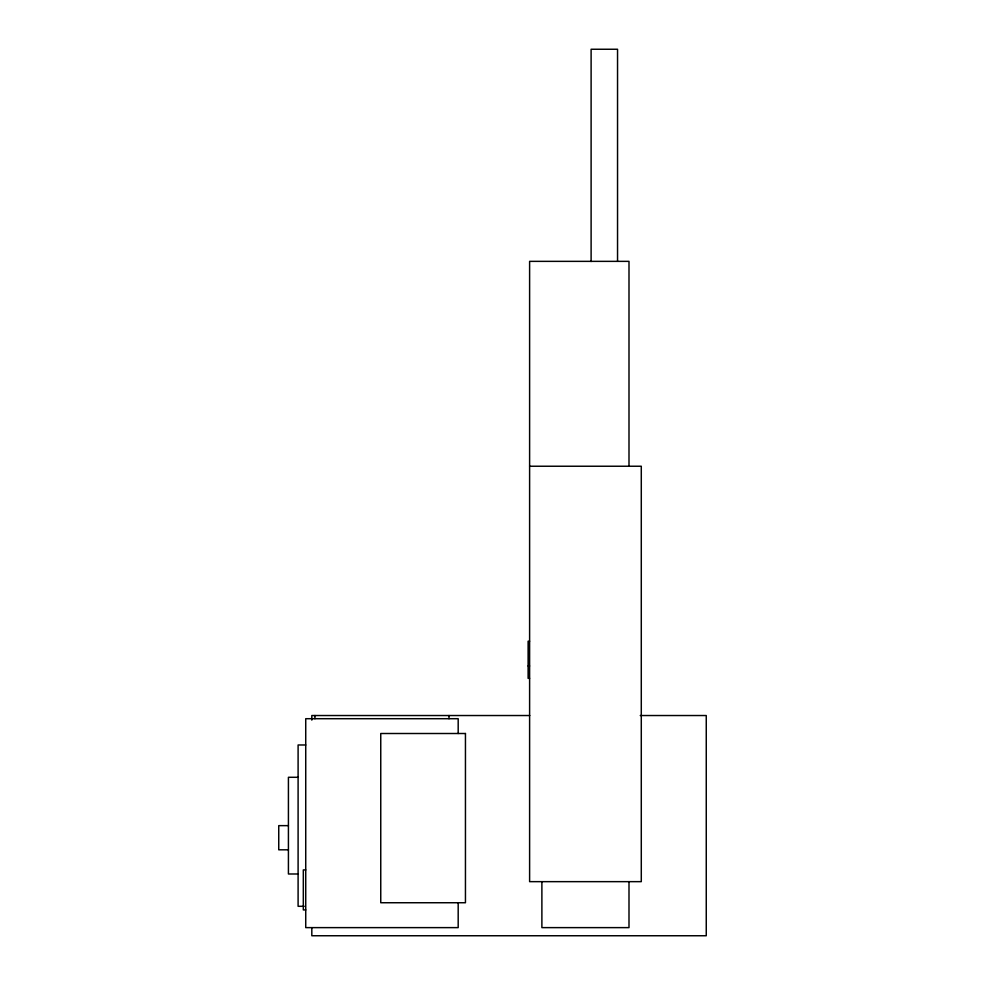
<?xml version="1.0" encoding="UTF-8"?>
<svg xmlns="http://www.w3.org/2000/svg" width="985" height="985" viewBox="0 0 985 985"><rect width="100%" height="100%" fill="white"/><g stroke="black" fill="none" stroke-linecap="round" stroke-linejoin="round"><path stroke-width="1.48" d="M529.61 466.237L641.284 466.237L641.284 881.649L529.61 881.649L529.61 261.357L628.996 261.357L628.996 466.237M529.61 641.235L528.12 641.235L528.12 678.333L529.61 678.333M528.12 665.971L529.61 665.971M529.758 715.529L311.814 715.529L311.814 720.109M640.262 715.529L706.257 715.529L706.257 935.75L311.814 935.75L311.814 928.104M305.719 744.98L298.098 744.98L298.098 906.298L304.193 906.298M298.098 777.288L288.42 777.288L288.42 873.99L298.098 873.99M288.42 825.639L278.743 825.639L278.743 849.809L288.42 849.809M305.732 869.915L303.318 869.915L303.318 909.918L305.732 909.918M628.996 881.649L628.996 927.624L541.885 927.624L541.885 881.649M617.546 261.173L617.546 49.25L591.111 49.25L591.111 261.505M458.185 733.505L458.185 718.705L305.732 718.705L305.732 927.624L458.185 927.624L458.185 902.74M449 715.529L449 718.705M314.929 715.529L314.929 718.705M465.449 733.505L380.752 733.505L380.752 902.74L465.449 902.74L465.449 733.505"/></g></svg>
